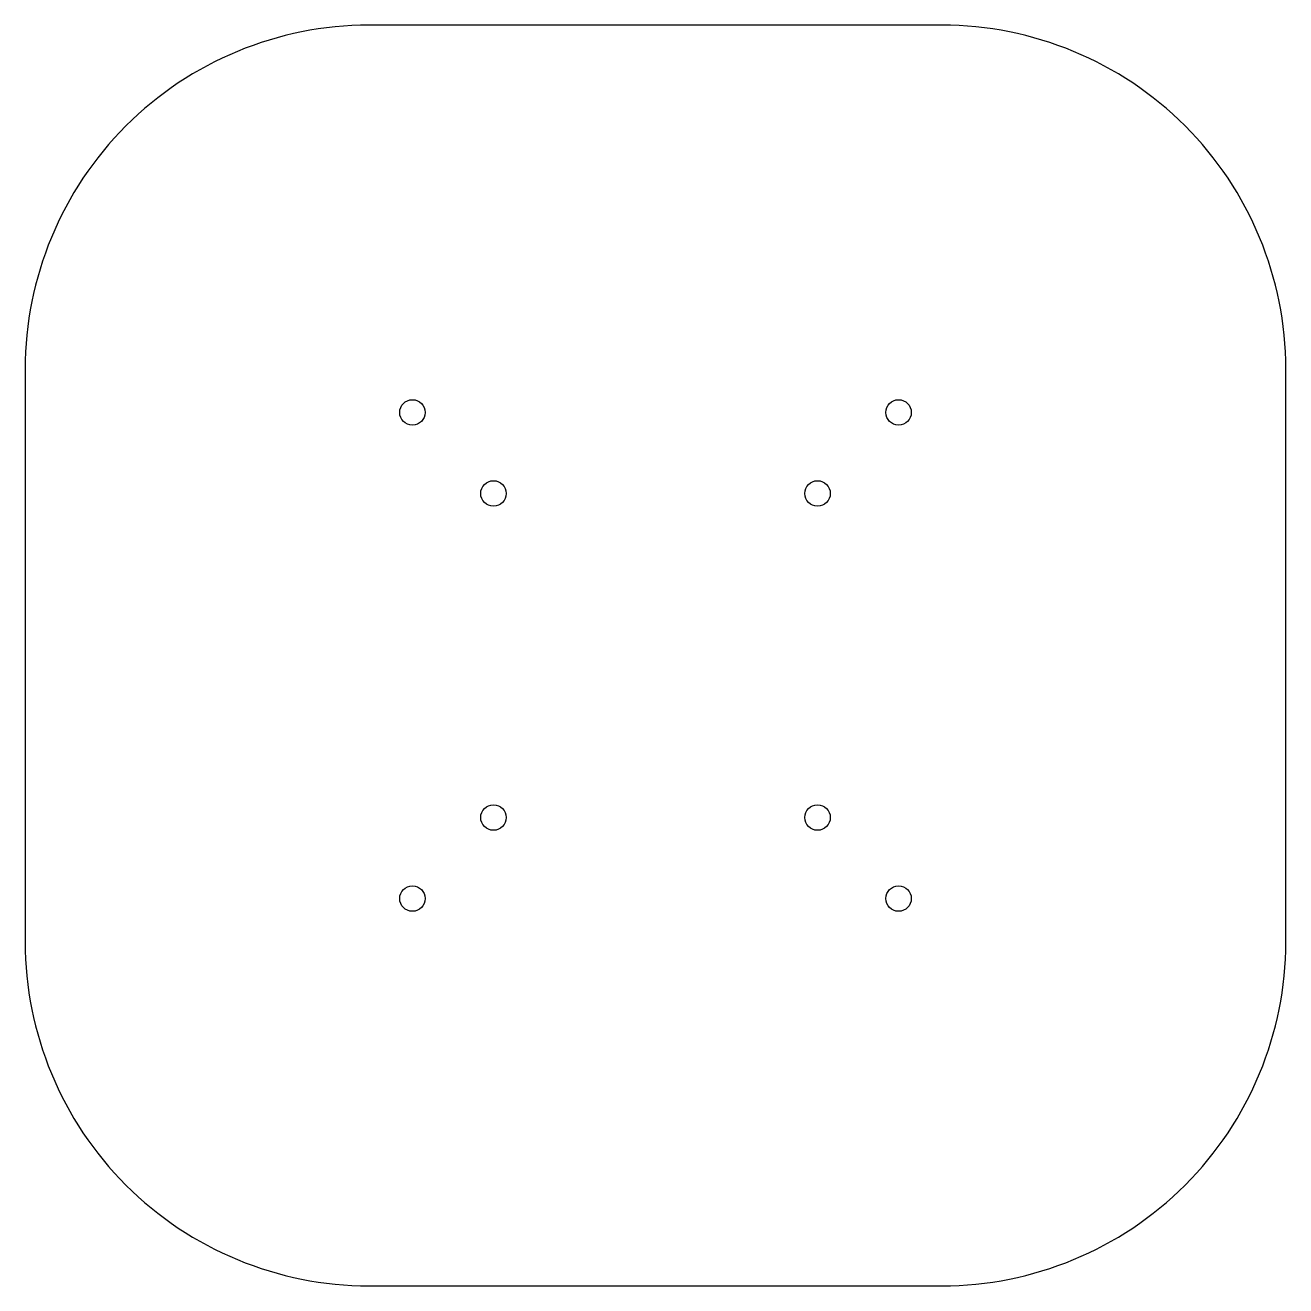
# Model space of a CAD drawing. Header units: inches. Extents: x -5.5 to 5.5, y -5.5 to 5.5.
import ezdxf

# ---------------------------------------------------------------- set-up
doc = ezdxf.new("R2010")
doc.units = ezdxf.units.IN
doc.header["$MEASUREMENT"] = 0

msp = doc.modelspace()

# ---------------------------------------------------------------- linework, layer by layer
msp.add_lwpolyline([(5.5, 2.5, 0.414214), (2.5, 5.5), (-2.5, 5.5, 0.414214), (-5.5, 2.5), (-5.5, -2.5, 0.414214), (-2.5, -5.5), (2.5, -5.5, 0.414214), (5.5, -2.5)], format="xyb", close=True)
for centre in [(-2.121, 2.121), (2.121, 2.121), (-1.414, 1.414), (1.414, 1.414), (-1.414, -1.414), (1.414, -1.414), (-2.121, -2.121), (2.121, -2.121)]:
    msp.add_circle(centre, 0.111)

doc.saveas('drawing.dxf')
